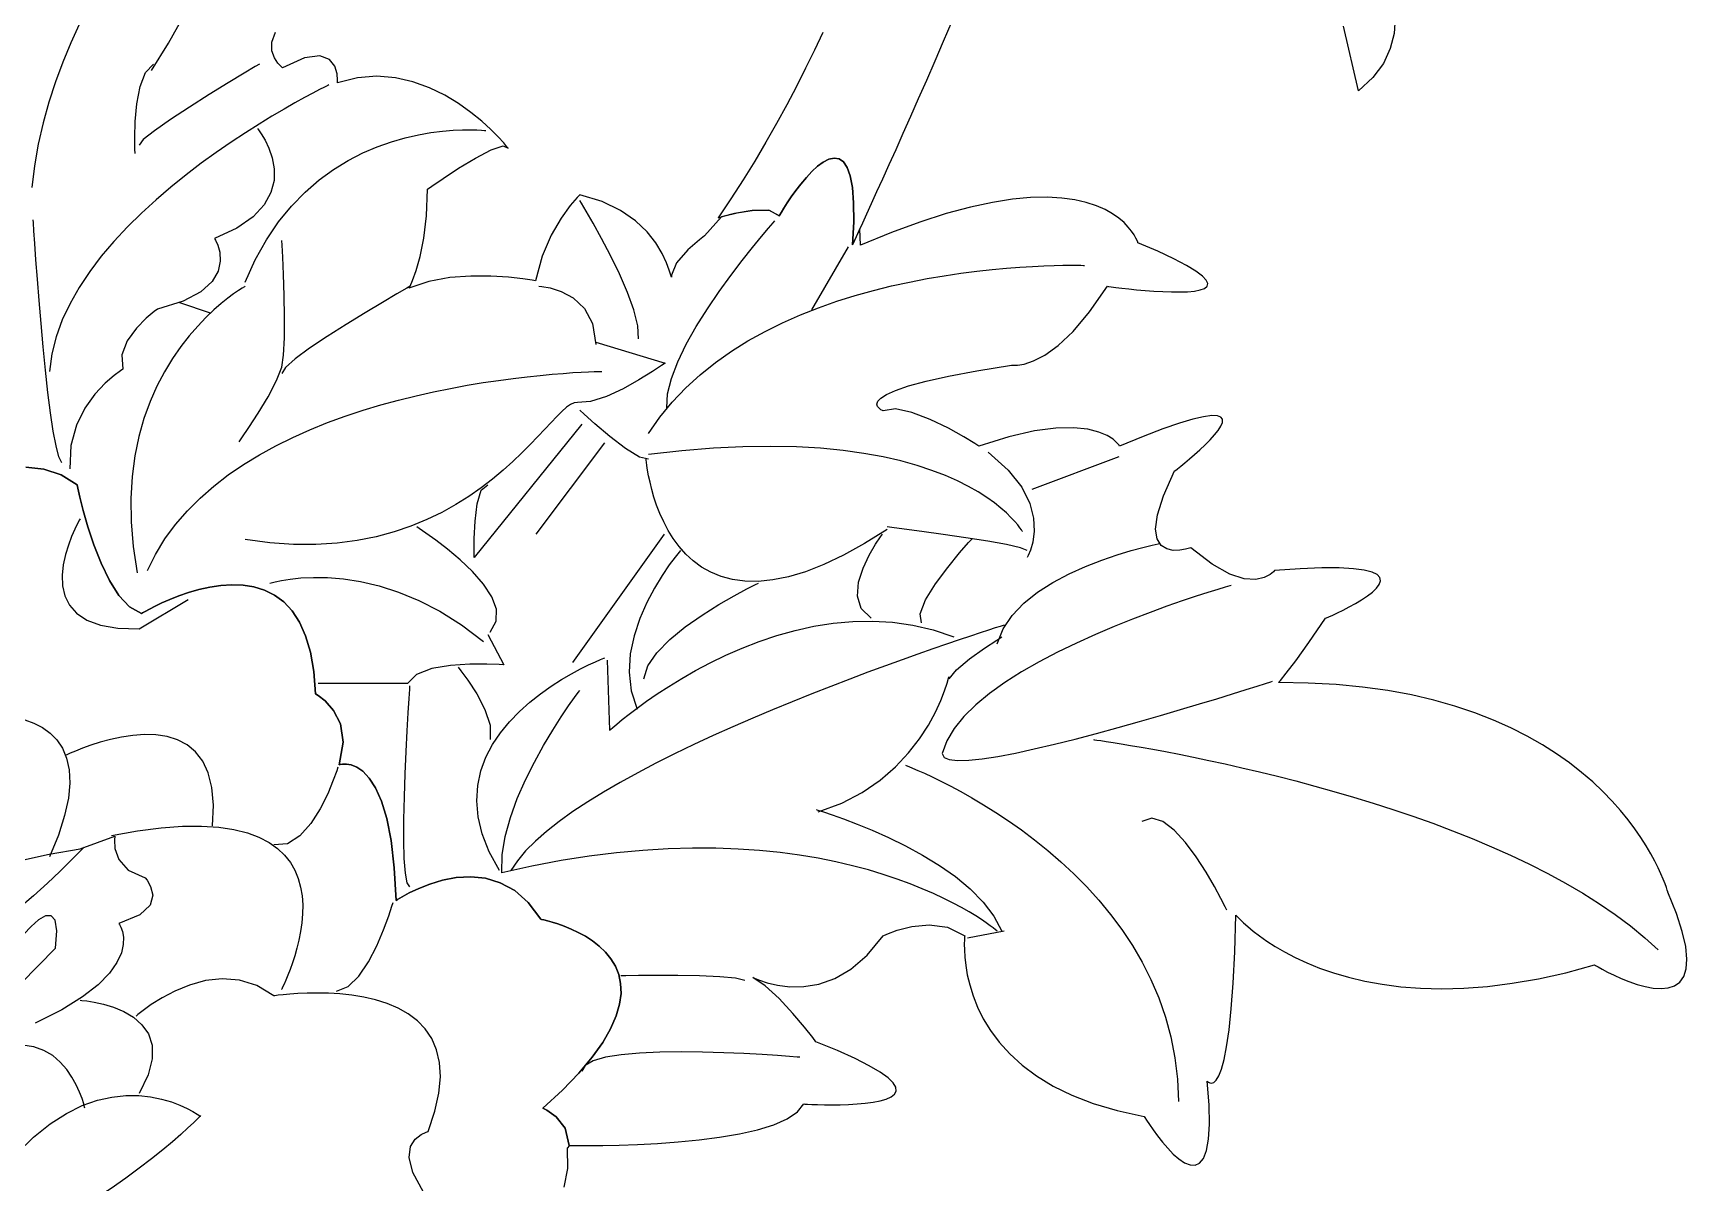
# Model space of a CAD drawing. Extents: x 61 to 149, y 52 to 245.
# Drawn here: x 104.93 to 124.44, y 153.26 to 166.83 of the extents above; entities that cross this region are included whole.
import ezdxf

# ---------------------------------------------------------------- set-up
doc = ezdxf.new("R2010")
doc.units = 0

msp = doc.modelspace()

# ---------------------------------------------------------------- linework, layer by layer
at = {"color": 250, "linetype": 'Continuous'}
for points in [[(106.3262, 166.3885), (106.527063, 166.709722), (106.690948, 167.004691), (106.820947, 167.274367), (106.92015, 167.519705), (106.991651, 167.741664), (107.038541, 167.9412), (107.063911, 168.119272), (107.070855, 168.276836), (107.062462, 168.41485), (107.041827, 168.534272), (107.01204, 168.636058), (106.976193, 168.721167), (106.937378, 168.790555), (106.898687, 168.84518), (106.863212, 168.886), (106.834044, 168.913972), (106.814276, 168.930052), (106.807, 168.9352)], [(120.995493, 167.007711), (120.983154, 166.825782), (120.939092, 166.645563), (120.85799, 166.470368), (120.734531, 166.303509), (120.5634, 166.1483), (120.3864, 166.9098)], [(104.844055, 161.705882), (105.058388, 161.684386), (105.263209, 161.617908), (105.4512, 161.4975), (105.459267, 161.458775), (105.483249, 161.353075), (105.52282, 161.19611), (105.577654, 161.00359), (105.647425, 160.791225), (105.731806, 160.574726), (105.83047, 160.369804), (105.943091, 160.192169), (106.069343, 160.057531), (106.2089, 159.9816), (106.219844, 159.9881), (106.251391, 160.006094), (106.301613, 160.033318), (106.368584, 160.067513), (106.450377, 160.106415), (106.545064, 160.147763), (106.650719, 160.189296), (106.765413, 160.228752), (106.887221, 160.263869), (107.014214, 160.292386), (107.144467, 160.31204), (107.27605, 160.320571), (107.407039, 160.315716), (107.535504, 160.295214), (107.65952, 160.256804), (107.777159, 160.198223), (107.886494, 160.117209), (107.985598, 160.011502), (108.072544, 159.878839), (108.145404, 159.71696), (108.202251, 159.523601), (108.241159, 159.296502), (108.2602, 159.0334), (108.294579, 159.012674), (108.376467, 158.948456), (108.473988, 158.837687), (108.555267, 158.677311), (108.588429, 158.464268), (108.5416, 158.1955), (108.552089, 158.198615), (108.581379, 158.203762), (108.626208, 158.204643), (108.683313, 158.194963), (108.749429, 158.168422), (108.821294, 158.118725), (108.895645, 158.039574), (108.969217, 157.924673), (109.038749, 157.767723), (109.100976, 157.562428), (109.152636, 157.30249), (109.190465, 156.981613), (109.2112, 156.5935), (109.230098, 156.605838), (109.28386, 156.638306), (109.368088, 156.684082), (109.478381, 156.736346), (109.610342, 156.788276), (109.759572, 156.833052), (109.921671, 156.863852), (110.092241, 156.873856), (110.266884, 156.856243), (110.4412, 156.804192), (110.610791, 156.710882), (110.771257, 156.569491), (110.9182, 156.3732), (110.927951, 156.371252), (110.955584, 156.365137), (110.998672, 156.354451), (111.054786, 156.33879), (111.121499, 156.31775), (111.196382, 156.290927), (111.277008, 156.257916), (111.360948, 156.218313), (111.445774, 156.171715), (111.529058, 156.117715), (111.608372, 156.055911), (111.681288, 155.985899), (111.745377, 155.907273), (111.798213, 155.81963), (111.837366, 155.722565), (111.860409, 155.615674), (111.864914, 155.498554), (111.848452, 155.370799), (111.808596, 155.232006), (111.742917, 155.08177), (111.648987, 154.919687), (111.524379, 154.745352), (111.366663, 154.558363), (111.173413, 154.358313), (110.9422, 154.1448), (110.991044, 154.1207), (111.0985, 154.0438), (111.205956, 153.9072), (111.2548, 153.704), (111.282945, 153.703581), (111.362755, 153.702947), (111.487293, 153.70303), (111.649619, 153.704763), (111.842796, 153.709078), (112.059885, 153.716909), (112.293949, 153.729189), (112.53805, 153.74685), (112.785249, 153.770825), (113.028609, 153.802047), (113.26119, 153.841448), (113.476056, 153.889963), (113.666268, 153.948522), (113.824888, 154.018059), (113.944978, 154.099508), (114.0196, 154.1938), (114.031371, 154.193119), (114.06468, 154.191418), (114.116523, 154.189205), (114.183893, 154.186993), (114.263786, 154.185289), (114.353195, 154.184606), (114.449117, 154.185453), (114.548544, 154.188341), (114.648473, 154.193779), (114.745898, 154.202278), (114.837813, 154.214348), (114.921213, 154.2305), (114.993092, 154.251243), (115.050446, 154.277089), (115.090269, 154.308546), (115.109556, 154.346126), (115.1053, 154.390338), (115.074498, 154.441694), (115.014144, 154.500702), (114.921232, 154.567874), (114.792757, 154.64372), (114.625713, 154.728749), (114.417096, 154.823472), (114.1639, 154.9284), (114.127054, 154.976123), (114.02943, 155.097981), (113.8904, 155.262013), (113.729337, 155.436252), (113.565613, 155.588736), (113.4186, 155.6875), (113.439264, 155.67738), (113.498077, 155.652689), (113.59027, 155.621925), (113.711075, 155.59359), (113.855724, 155.576185), (114.019448, 155.57821), (114.197479, 155.608165), (114.385048, 155.674551), (114.577387, 155.785868), (114.769727, 155.950618), (114.9573, 156.1773), (115.001821, 156.197703), (115.121137, 156.242589), (115.293875, 156.287475), (115.498663, 156.307878), (115.714129, 156.279314), (115.9189, 156.1773), (115.917727, 156.165964), (115.915403, 156.133257), (115.913717, 156.081131), (115.914463, 156.011536), (115.919431, 155.926425), (115.930411, 155.827749), (115.949196, 155.717459), (115.977577, 155.597507), (116.017344, 155.469845), (116.070289, 155.336423), (116.138203, 155.199194), (116.222877, 155.060108), (116.326102, 154.921118), (116.44967, 154.784174), (116.595372, 154.651229), (116.764999, 154.524233), (116.960342, 154.405138), (117.183193, 154.295896), (117.435342, 154.198458), (117.71858, 154.114775), (118.0347, 154.0468), (118.04219, 154.034715), (118.063455, 154.001403), (118.096687, 153.951275), (118.140076, 153.888745), (118.191814, 153.818225), (118.250092, 153.744128), (118.313103, 153.670866), (118.379037, 153.602852), (118.446085, 153.5445), (118.51244, 153.50022), (118.576293, 153.474427), (118.635834, 153.471533), (118.689257, 153.49595), (118.734751, 153.552091), (118.770508, 153.644369), (118.79472, 153.777196), (118.805579, 153.954985), (118.801275, 154.182149), (118.78, 154.4631), (118.78369, 154.458805), (118.794133, 154.449634), (118.810389, 154.441159), (118.831517, 154.438954), (118.856578, 154.448589), (118.88463, 154.475638), (118.914735, 154.525672), (118.945951, 154.604264), (118.977338, 154.716986), (119.007956, 154.869411), (119.036864, 155.06711), (119.063123, 155.315657), (119.085792, 155.620622), (119.103931, 155.987579), (119.1166, 156.4221), (119.122073, 156.415797), (119.138617, 156.397758), (119.166421, 156.369287), (119.205674, 156.331688), (119.256565, 156.286264), (119.319283, 156.23432), (119.394016, 156.17716), (119.480954, 156.116089), (119.580284, 156.052408), (119.692196, 155.987424), (119.816879, 155.92244), (119.954522, 155.85876), (120.105313, 155.797688), (120.26944, 155.740527), (120.447094, 155.688583), (120.638463, 155.643159), (120.843735, 155.605558), (121.0631, 155.577086), (121.296745, 155.559046), (121.544861, 155.552742), (121.807636, 155.559478), (122.085258, 155.580558), (122.377917, 155.617286), (122.685801, 155.670967), (123.009099, 155.742903), (123.348, 155.8344), (123.358997, 155.82783), (123.39018, 155.809822), (123.438839, 155.78293), (123.502264, 155.749709), (123.577745, 155.712713), (123.662571, 155.674496), (123.754033, 155.637611), (123.84942, 155.604614), (123.946022, 155.578057), (124.041129, 155.560497), (124.132031, 155.554485), (124.216016, 155.562577), (124.290376, 155.587327), (124.3524, 155.631289), (124.399378, 155.697017), (124.428599, 155.787064), (124.437353, 155.903987), (124.422931, 156.050337), (124.382621, 156.22867), (124.313714, 156.44154), (124.2135, 156.6915), (124.211574, 156.698241), (124.205509, 156.717905), (124.194876, 156.749655), (124.179246, 156.792652), (124.158189, 156.846057), (124.131275, 156.909034), (124.098075, 156.980743), (124.05816, 157.060347), (124.011099, 157.147007), (123.956465, 157.239886), (123.893826, 157.338144), (123.822754, 157.440946), (123.742819, 157.547451), (123.653591, 157.656822), (123.554642, 157.768221), (123.445541, 157.880809), (123.32586, 157.993749), (123.195168, 158.106203), (123.053036, 158.217331), (122.899035, 158.326298), (122.732735, 158.432263), (122.553707, 158.534389), (122.361522, 158.631838), (122.155749, 158.723772), (121.935959, 158.809352), (121.701723, 158.887741), (121.452611, 158.9581), (121.188194, 159.019592), (120.908043, 159.071378), (120.611727, 159.112619), (120.298818, 159.142479), (119.968885, 159.160119), (119.6215, 159.1647), (119.644384, 159.191931), (119.712268, 159.276758), (119.824, 159.423878), (119.978428, 159.637993), (120.1744, 159.9238), (120.185012, 159.928344), (120.214592, 159.941333), (120.259751, 159.9618), (120.317103, 159.98878), (120.383261, 160.021307), (120.454839, 160.058415), (120.528449, 160.099137), (120.600704, 160.14251), (120.668219, 160.187565), (120.727604, 160.233338), (120.775475, 160.278862), (120.808444, 160.323173), (120.823123, 160.365303), (120.816127, 160.404287), (120.784068, 160.439159), (120.723559, 160.468954), (120.631214, 160.492705), (120.503646, 160.509446), (120.337467, 160.518213), (120.129291, 160.518037), (119.875731, 160.507955), (119.5734, 160.487), (119.560626, 160.472461), (119.520802, 160.439558), (119.451673, 160.40436), (119.350987, 160.382938), (119.216491, 160.39136), (119.04593, 160.445698), (118.837051, 160.562022), (118.5876, 160.7564), (118.569575, 160.750456), (118.522074, 160.737998), (118.454959, 160.727083), (118.378091, 160.725772), (118.301332, 160.742121), (118.234543, 160.784191), (118.187585, 160.86004), (118.170321, 160.977727), (118.192611, 161.14531), (118.264317, 161.370848), (118.3953, 161.6624), (118.404115, 161.669199), (118.428735, 161.68846), (118.46642, 161.718481), (118.514433, 161.75756), (118.570033, 161.803992), (118.630483, 161.856077), (118.693043, 161.91211), (118.754976, 161.97039), (118.813541, 162.029213), (118.866, 162.086877), (118.909615, 162.141679), (118.941647, 162.191917), (118.959356, 162.235887), (118.960005, 162.271888), (118.940853, 162.298216), (118.899164, 162.313169), (118.832197, 162.315043), (118.737214, 162.302137), (118.611476, 162.272747), (118.452244, 162.225171), (118.25678, 162.157707), (118.022345, 162.068651), (117.7462, 161.9563), (117.738992, 161.967338), (117.714767, 161.996035), (117.669624, 162.03577), (117.599662, 162.079921), (117.50098, 162.121863), (117.369677, 162.154976), (117.201851, 162.172636), (116.993601, 162.168221), (116.741027, 162.135109), (116.440227, 162.066676), (116.0873, 161.9563), (116.03858, 161.987069), (115.909527, 162.064526), (115.725799, 162.166396), (115.513054, 162.270404), (115.29695, 162.354274), (115.103146, 162.395731), (114.9573, 162.3725), (114.94965, 162.375829), (114.931431, 162.385637), (114.90974, 162.401657), (114.891676, 162.423621), (114.884334, 162.451261), (114.894814, 162.48431), (114.930213, 162.5225), (114.997627, 162.565564), (115.104154, 162.613233), (115.256892, 162.665241), (115.462938, 162.721319), (115.72939, 162.7812), (116.063345, 162.844616), (116.4719, 162.9113), (116.489282, 162.90935), (116.539713, 162.910219), (116.620619, 162.923985), (116.729425, 162.960727), (116.86356, 163.030522), (117.020448, 163.143448), (117.197517, 163.309585), (117.392192, 163.539009), (117.6019, 163.8418), (117.613926, 163.840126), (117.648022, 163.835551), (117.701214, 163.828744), (117.770528, 163.820375), (117.852989, 163.811113), (117.945625, 163.801628), (118.045461, 163.792589), (118.149522, 163.784667), (118.254836, 163.778529), (118.358428, 163.774847), (118.457324, 163.774289), (118.54855, 163.777525), (118.629132, 163.785225), (118.696097, 163.798057), (118.74647, 163.816693), (118.777278, 163.8418), (118.785546, 163.874049), (118.7683, 163.914109), (118.722567, 163.96265), (118.645372, 164.020342), (118.533742, 164.087853), (118.384703, 164.165853), (118.19528, 164.255012), (117.9625, 164.356), (117.960216, 164.36265), (117.952654, 164.381379), (117.93875, 164.410358), (117.91744, 164.447759), (117.887659, 164.491751), (117.848344, 164.540505), (117.79843, 164.592193), (117.736854, 164.644985), (117.66255, 164.697051), (117.574454, 164.746562), (117.471504, 164.79169), (117.352633, 164.830604), (117.216779, 164.861475), (117.062877, 164.882474), (116.889862, 164.891773), (116.696671, 164.88754), (116.482239, 164.867948), (116.245502, 164.831167), (115.985397, 164.775368), (115.700858, 164.69872), (115.390822, 164.599396), (115.054224, 164.475566), (114.69, 164.3254), (114.6837, 164.5197), (114.619313, 164.3803), (114.5967, 164.3315), (114.609683, 164.60347), (114.608368, 164.827068), (114.594155, 165.005894), (114.568448, 165.14355), (114.532647, 165.243637), (114.488155, 165.309757), (114.436374, 165.345511), (114.378705, 165.3545), (114.316551, 165.340327), (114.251312, 165.306591), (114.184392, 165.256894), (114.117192, 165.194839), (114.051114, 165.124025), (113.987559, 165.048056), (113.92793, 164.970531), (113.873629, 164.895052), (113.826057, 164.825221), (113.786616, 164.764639), (113.756708, 164.716907), (113.737736, 164.685627), (113.7311, 164.6744), (113.610348, 164.739133), (113.413312, 164.737462), (113.20512, 164.701161), (113.0509, 164.662), (112.8498, 164.4357), (112.788925, 164.388147), (112.655, 164.2703), (112.521075, 164.119378), (112.4602, 163.9726), (112.458898, 163.949457), (112.451933, 163.971142), (112.434719, 164.030004), (112.402671, 164.118388), (112.351201, 164.22864), (112.275724, 164.353107), (112.171652, 164.484136), (112.0344, 164.614074), (111.859382, 164.735266), (111.642011, 164.840059), (111.3777, 164.9208), (111.346732, 164.888542), (111.267056, 164.795033), (111.158513, 164.645175), (111.040944, 164.443867), (110.934193, 164.196008), (110.8581, 163.9065), (110.817887, 163.913563), (110.706889, 163.929928), (110.539569, 163.948361), (110.330388, 163.961625), (110.093808, 163.962486), (109.844292, 163.943709), (109.596302, 163.898059), (109.3643, 163.8183), (109.376293, 163.841376), (109.407221, 163.911119), (109.449511, 164.028302), (109.495589, 164.193698), (109.537879, 164.408081), (109.568807, 164.672224), (109.5808, 164.9869), (109.632429, 165.023029), (109.765858, 165.113929), (109.948897, 165.233371), (110.14936, 165.355129), (110.335057, 165.452971), (110.473799, 165.500671), (110.5334, 165.472), (110.520051, 165.488578), (110.48095, 165.534422), (110.417518, 165.603698), (110.331175, 165.690573), (110.22334, 165.789212), (110.095433, 165.893783), (109.948875, 165.99845), (109.785085, 166.097381), (109.605484, 166.184741), (109.41149, 166.254697), (109.204525, 166.301414), (108.986009, 166.31906), (108.75736, 166.3018), (108.52, 166.2438), (108.521517, 166.2744), (108.516222, 166.3482), (108.48934, 166.4382), (108.426099, 166.5174), (108.311727, 166.5588), (108.131452, 166.5354), (107.8705, 166.4202), (107.854762, 166.433719), (107.818356, 166.472823), (107.777496, 166.535337), (107.748397, 166.619083), (107.747273, 166.721884), (107.790337, 166.841563)], [(105.472539, 166.931565), (105.374184, 166.71274), (105.281366, 166.486374), (105.195399, 166.253121), (105.117599, 166.013634), (105.04928, 165.768569), (104.991756, 165.518579), (104.946342, 165.264318), (104.914351, 165.006441)], [(114.24532, 166.835012), (114.146415, 166.626162), (114.04262, 166.414041), (113.933714, 166.199069), (113.819479, 165.98167), (113.699695, 165.762265), (113.574145, 165.541274), (113.44261, 165.319121), (113.30487, 165.096226), (113.160706, 164.873012), (113.0099, 164.6499), (113.075679, 164.668902), (113.236086, 164.707887), (113.435722, 164.739821), (113.619193, 164.73767), (113.7311, 164.6744), (113.737736, 164.685627), (113.756708, 164.716907), (113.786616, 164.764639), (113.826057, 164.825221), (113.873629, 164.895052), (113.92793, 164.970531), (113.987559, 165.048056), (114.051114, 165.124025), (114.117192, 165.194839), (114.184392, 165.256894), (114.251312, 165.306591), (114.316551, 165.340327), (114.378705, 165.3545), (114.436374, 165.345511), (114.488155, 165.309757), (114.532647, 165.243637), (114.568448, 165.14355), (114.594155, 165.005894), (114.608368, 164.827068), (114.609683, 164.60347), (114.5967, 164.3315), (114.601798, 164.342446), (114.616745, 164.374626), (114.641023, 164.427049), (114.674114, 164.498726), (114.7155, 164.588668), (114.764662, 164.695885), (114.821081, 164.819387), (114.884239, 164.958186), (114.953618, 165.111292), (115.0287, 165.277716), (115.108966, 165.456467), (115.193897, 165.646557), (115.282975, 165.846995), (115.375682, 166.056794), (115.4715, 166.274962), (115.56991, 166.500511), (115.670393, 166.732451), (115.772431, 166.969794)], [(106.1338, 165.409), (106.131907, 165.460901), (106.130433, 165.596329), (106.135689, 165.784875), (106.153984, 165.996125), (106.191628, 166.199671), (106.25493, 166.365099), (106.3502, 166.462)], [(107.6004, 166.462), (107.551755, 166.433279), (107.421385, 166.355581), (107.232641, 166.241604), (107.008872, 166.104043), (106.773428, 165.955597), (106.549659, 165.808963), (106.360915, 165.676837), (106.230545, 165.571917), (106.1819, 165.5069)], [(108.4178, 166.2171), (108.405152, 166.210912), (108.368458, 166.192587), (108.309595, 166.162483), (108.230438, 166.120958), (108.132864, 166.068371), (108.018749, 166.005079), (107.889969, 165.931442), (107.7484, 165.847817), (107.595919, 165.754563), (107.434401, 165.652038), (107.265722, 165.5406), (107.09176, 165.420607), (106.914389, 165.292419), (106.735487, 165.156392), (106.556929, 165.012885), (106.380591, 164.862257), (106.20835, 164.704866), (106.042081, 164.54107), (105.883662, 164.371228), (105.734967, 164.195697), (105.597874, 164.014836), (105.474257, 163.829003), (105.365994, 163.638556), (105.274961, 163.443854), (105.203033, 163.245256), (105.152088, 163.043118), (105.124, 162.8378)], [(107.5763, 165.7028), (107.589324, 165.686151), (107.622386, 165.638979), (107.666469, 165.565452), (107.712556, 165.469733), (107.75163, 165.35599), (107.774675, 165.228388), (107.772674, 165.091091), (107.736611, 164.948267), (107.657469, 164.80408), (107.526231, 164.662696), (107.33388, 164.528281), (107.0714, 164.405), (107.083142, 164.38451), (107.108341, 164.328145), (107.131959, 164.243563), (107.138958, 164.138423), (107.114298, 164.020384), (107.042941, 163.897104), (106.909848, 163.776241), (106.699981, 163.665453), (106.3983, 163.5724), (106.359671, 163.543606), (106.265604, 163.464478), (106.148825, 163.3459), (106.042063, 163.198756), (105.978045, 163.033928), (105.9895, 162.8623), (105.960672, 162.843934), (105.88508, 162.788838), (105.779063, 162.697009), (105.658963, 162.56845), (105.541116, 162.403159), (105.441864, 162.201137), (105.377546, 161.962384), (105.3645, 161.6869)], [(107.4321, 163.8908), (107.550712, 164.154067), (107.682411, 164.390524), (107.825381, 164.601592), (107.977808, 164.788694), (108.137875, 164.953249), (108.303767, 165.096679), (108.47367, 165.220406), (108.645767, 165.32585), (108.818244, 165.414433), (108.989285, 165.487576), (109.157075, 165.5467), (109.319798, 165.593227), (109.47564, 165.628577), (109.622784, 165.654173), (109.759416, 165.671434), (109.88372, 165.681783), (109.99388, 165.686641), (110.088082, 165.687428), (110.164511, 165.685566), (110.22135, 165.682477), (110.256785, 165.679581), (110.269, 165.6783)], [(112.0705, 163.2229), (112.061624, 163.375751), (112.015076, 163.561941), (111.93995, 163.769828), (111.84534, 163.98777), (111.740338, 164.204125), (111.634036, 164.40725), (111.535529, 164.585502), (111.453908, 164.727239), (111.398268, 164.820819), (111.3777, 164.8546)], [(105.2683, 161.7604), (105.23469, 161.831032), (105.201379, 161.958475), (105.168666, 162.133586), (105.136851, 162.347223), (105.106233, 162.590244), (105.077111, 162.853509), (105.049784, 163.127874), (105.024552, 163.404198), (105.001713, 163.673339), (104.981567, 163.926156), (104.964413, 164.153505), (104.95055, 164.346246), (104.940277, 164.495237), (104.933894, 164.591336), (104.9317, 164.6254)], [(112.406, 162.407), (112.414545, 162.571567), (112.459421, 162.754815), (112.53471, 162.951803), (112.634496, 163.157588), (112.752862, 163.36723), (112.88389, 163.575785), (113.021662, 163.778313), (113.160264, 163.96987), (113.293776, 164.145516), (113.416281, 164.300308), (113.521864, 164.429304), (113.604606, 164.527563), (113.65859, 164.590142), (113.6779, 164.6121)], [(107.36, 162.0052), (107.392386, 162.051795), (107.474852, 162.173896), (107.585363, 162.344975), (107.701881, 162.538504), (107.802373, 162.727955), (107.8648, 162.8868), (107.885529, 163.028301), (107.895259, 163.233802), (107.896529, 163.477761), (107.891875, 163.734638), (107.883837, 163.978891), (107.874953, 164.18498), (107.867761, 164.327363), (107.8648, 164.3805)], [(114.5439, 164.3089), (114.1109, 163.5647)], [(112.1895, 162.1039), (112.323298, 162.296317), (112.470228, 162.475931), (112.629148, 162.64318), (112.79892, 162.798504), (112.978404, 162.942341), (113.16646, 163.07513), (113.361948, 163.197312), (113.56373, 163.309323), (113.770664, 163.411605), (113.981612, 163.504596), (114.195434, 163.588734), (114.41099, 163.66446), (114.627141, 163.732211), (114.842746, 163.792428), (115.056666, 163.845548), (115.267762, 163.892013), (115.474894, 163.932259), (115.676922, 163.966727), (115.872707, 163.995855), (116.061108, 164.020083), (116.240987, 164.039849), (116.411203, 164.055593), (116.570617, 164.067754), (116.718089, 164.07677), (116.85248, 164.083082), (116.972649, 164.087127), (117.077458, 164.089346), (117.165766, 164.090176), (117.236434, 164.090058), (117.288322, 164.089429), (117.320291, 164.088731), (117.3312, 164.0884)], [(107.4321, 163.8418), (107.422605, 163.836342), (107.395408, 163.819798), (107.352442, 163.791916), (107.29564, 163.752441), (107.226934, 163.701119), (107.148256, 163.637698), (107.06154, 163.561923), (106.968719, 163.473541), (106.871724, 163.372299), (106.772489, 163.257942), (106.672946, 163.130217), (106.575027, 162.988871), (106.480666, 162.833649), (106.391795, 162.664299), (106.310347, 162.480566), (106.238255, 162.282197), (106.17745, 162.068938), (106.129866, 161.840536), (106.097435, 161.596737), (106.082091, 161.337288), (106.085765, 161.061934), (106.110391, 160.770423), (106.1579, 160.4625)], [(109.3795, 163.8418), (109.337088, 163.817633), (109.221971, 163.7513), (109.052325, 163.652058), (108.846326, 163.52916), (108.62215, 163.391863), (108.397974, 163.24942), (108.191975, 163.111088), (108.022329, 162.98612), (107.907212, 162.883773), (107.8648, 162.8133)], [(110.8942, 163.8418), (110.931485, 163.838515), (111.027643, 163.821521), (111.159123, 163.780109), (111.302377, 163.70357), (111.433857, 163.581195), (111.530015, 163.402275), (111.5673, 163.1561)], [(107.0234, 163.5235), (106.6627, 163.6459)], [(111.5673, 163.1806), (112.3848, 162.9358), (112.343933, 162.907454), (112.234511, 162.834983), (112.076299, 162.737236), (111.889066, 162.633064), (111.692577, 162.541317), (111.506599, 162.480846), (111.3509, 162.4705), (111.313644, 162.467315), (111.271082, 162.447828), (111.222854, 162.413471), (111.168602, 162.365678), (111.107966, 162.305882), (111.040588, 162.235516), (110.966107, 162.156013), (110.884165, 162.068807), (110.794404, 161.97533), (110.696463, 161.877015), (110.589984, 161.775297), (110.474608, 161.671607), (110.349975, 161.56738), (110.215726, 161.464048), (110.071504, 161.363045), (109.916947, 161.265803), (109.751698, 161.173756), (109.575396, 161.088337), (109.387684, 161.010979), (109.188202, 160.943116), (108.97659, 160.88618), (108.752491, 160.841605), (108.515543, 160.810824), (108.26539, 160.795269), (108.001671, 160.796375), (107.724027, 160.815574), (107.4321, 160.8543)], [(106.2781, 160.487), (106.3746, 160.678831), (106.486167, 160.859937), (106.611733, 161.030626), (106.750232, 161.191205), (106.900599, 161.341984), (107.061765, 161.483271), (107.232665, 161.615374), (107.412232, 161.738602), (107.599399, 161.853263), (107.793101, 161.959666), (107.992269, 162.058118), (108.195839, 162.148929), (108.402743, 162.232407), (108.611914, 162.308859), (108.822287, 162.378595), (109.032795, 162.441923), (109.24237, 162.499152), (109.449947, 162.550589), (109.654459, 162.596543), (109.854839, 162.637323), (110.050022, 162.673237), (110.238939, 162.704593), (110.420525, 162.7317), (110.593714, 162.754866), (110.757438, 162.774399), (110.910631, 162.790609), (111.052227, 162.803803), (111.181159, 162.81429), (111.296361, 162.822377), (111.396765, 162.828375), (111.481305, 162.83259), (111.548916, 162.835332), (111.598529, 162.836909), (111.62908, 162.837629), (111.6395, 162.8378)], [(112.1895, 161.8007), (112.082388, 161.824442), (111.9189, 161.92627), (111.732863, 162.069437), (111.5581, 162.217196), (111.428438, 162.3328), (111.3777, 162.3795)], [(111.4048, 162.2141), (110.1329, 160.6431), (110.131769, 160.706389), (110.132889, 160.864611), (110.143025, 161.0703), (110.168944, 161.275989), (110.217414, 161.434211), (110.2952, 161.4975)], [(110.8635, 160.9187), (111.6754, 161.9936)], [(116.6005, 160.9463), (116.597273, 160.951807), (116.587159, 160.967674), (116.569504, 160.992917), (116.543659, 161.026554), (116.50897, 161.0676), (116.464787, 161.115074), (116.410457, 161.167992), (116.345329, 161.225372), (116.268752, 161.28623), (116.180073, 161.349583), (116.07864, 161.414448), (115.963803, 161.479842), (115.834909, 161.544782), (115.691307, 161.608286), (115.532345, 161.669369), (115.357371, 161.72705), (115.165734, 161.780345), (114.956781, 161.82827), (114.729862, 161.869844), (114.484325, 161.904083), (114.219517, 161.930004), (113.934787, 161.946623), (113.629484, 161.952959), (113.302955, 161.948027), (112.954549, 161.930846), (112.583615, 161.900431), (112.1895, 161.8558)], [(115.0039, 160.9738), (114.738247, 160.806567), (114.489603, 160.668695), (114.25741, 160.558475), (114.041108, 160.474198), (113.840139, 160.414155), (113.653942, 160.376638), (113.481959, 160.359938), (113.323631, 160.362346), (113.178397, 160.382154), (113.0457, 160.417652), (112.924979, 160.467132), (112.815676, 160.528886), (112.717231, 160.601203), (112.629086, 160.682376), (112.550679, 160.770697), (112.481454, 160.864455), (112.42085, 160.961943), (112.368308, 161.061451), (112.323268, 161.161271), (112.285173, 161.259694), (112.253461, 161.355012), (112.227575, 161.445515), (112.206955, 161.529496), (112.191041, 161.605244), (112.179275, 161.671051), (112.171097, 161.725209), (112.165948, 161.766009), (112.163269, 161.791743), (112.1625, 161.8007)], [(116.1946, 161.8834), (116.43135, 161.673886), (116.591027, 161.471187), (116.686774, 161.280063), (116.731734, 161.105278), (116.739048, 160.951593), (116.721859, 160.82377), (116.69331, 160.726573), (116.666543, 160.664762), (116.6547, 160.6431)], [(117.7371, 161.8283), (116.7088, 161.4424)], [(111.196095, 153.211183), (111.236331, 153.43197), (111.2328, 153.6703), (111.2594, 153.7039), (111.2548, 153.704), (111.205956, 153.9072), (111.0985, 154.0438), (110.991044, 154.1207), (110.9422, 154.1448), (111.173413, 154.358313), (111.366663, 154.558363), (111.524379, 154.745352), (111.648987, 154.919687), (111.742917, 155.08177), (111.808596, 155.232006), (111.848452, 155.370799), (111.864914, 155.498554), (111.860409, 155.615674), (111.837366, 155.722565), (111.798213, 155.81963), (111.745377, 155.907273), (111.681288, 155.985899), (111.608372, 156.055911), (111.529058, 156.117715), (111.445774, 156.171715), (111.360948, 156.218313), (111.277008, 156.257916), (111.196382, 156.290927), (111.121499, 156.31775), (111.054786, 156.33879), (110.998672, 156.354451), (110.955584, 156.365137), (110.927951, 156.371252), (110.9182, 156.3732), (110.771257, 156.569491), (110.610791, 156.710882), (110.4412, 156.804192), (110.266884, 156.856243), (110.092241, 156.873856), (109.921671, 156.863852), (109.759572, 156.833052), (109.610342, 156.788276), (109.478381, 156.736346), (109.368088, 156.684082), (109.28386, 156.638306), (109.230098, 156.605838), (109.2112, 156.5935), (109.190465, 156.981613), (109.152636, 157.30249), (109.100976, 157.562428), (109.038749, 157.767723), (108.969217, 157.924673), (108.895645, 158.039574), (108.821294, 158.118725), (108.749429, 158.168422), (108.683313, 158.194963), (108.626208, 158.204643), (108.581379, 158.203762), (108.552089, 158.198615), (108.5416, 158.1955), (108.588429, 158.464268), (108.555267, 158.677311), (108.473988, 158.837687), (108.376467, 158.948456), (108.294579, 159.012674), (108.2602, 159.0334), (108.241159, 159.296502), (108.202251, 159.523601), (108.145404, 159.71696), (108.072544, 159.878839), (107.985598, 160.011502), (107.886494, 160.117209), (107.777159, 160.198223), (107.65952, 160.256804), (107.535504, 160.295214), (107.407039, 160.315716), (107.27605, 160.320571), (107.144467, 160.31204), (107.014214, 160.292386), (106.887221, 160.263869), (106.765413, 160.228752), (106.650719, 160.189296), (106.545064, 160.147763), (106.450377, 160.106415), (106.368584, 160.067513), (106.301613, 160.033318), (106.251391, 160.006094), (106.219844, 159.9881), (106.2089, 159.9816), (106.069343, 160.057531), (105.943091, 160.192169), (105.83047, 160.369804), (105.731806, 160.574726), (105.647425, 160.791225), (105.577654, 161.00359), (105.52282, 161.19611), (105.483249, 161.353075), (105.459267, 161.458775), (105.4512, 161.4975), (105.263209, 161.617908), (105.058388, 161.684386), (104.844055, 161.705882)], [(105.4847, 161.0992), (105.476154, 161.084087), (105.45352, 161.041425), (105.421307, 160.975233), (105.384022, 160.889528), (105.346173, 160.788327), (105.312269, 160.675648), (105.286817, 160.555508), (105.274325, 160.431925), (105.279301, 160.308916), (105.306253, 160.190499), (105.359688, 160.080691), (105.444116, 159.983509), (105.564043, 159.902972), (105.723977, 159.843096), (105.928427, 159.8079), (106.1819, 159.8014), (106.7589, 160.1442)], [(110.3223, 159.7611), (110.393618, 159.889386), (110.395036, 160.030222), (110.339851, 160.178387), (110.24136, 160.328664), (110.11286, 160.475835), (109.967649, 160.614681), (109.819022, 160.739985), (109.680276, 160.846526), (109.56471, 160.929088), (109.485619, 160.982452), (109.4563, 161.0014)], [(116.6547, 160.7258), (116.576702, 160.757006), (116.413621, 160.793893), (116.190626, 160.833963), (115.932885, 160.87472), (115.665567, 160.913666), (115.413841, 160.948304), (115.202875, 160.976137), (115.057839, 160.994668), (115.0039, 161.0014)], [(111.2965, 159.4027), (112.379, 160.9187)], [(114.8145, 159.9264), (114.695995, 160.04027), (114.652969, 160.186114), (114.667027, 160.349398), (114.719775, 160.515588), (114.79282, 160.670147), (114.867769, 160.798542), (114.926227, 160.886238), (114.9498, 160.9187)], [(115.4098, 159.8713), (115.391678, 159.978346), (115.456862, 160.140357), (115.576003, 160.331294), (115.719756, 160.525124), (115.858771, 160.695809), (115.963701, 160.817313), (116.0052, 160.8636)], [(116.3029, 159.6233), (116.370909, 159.79844), (116.477497, 159.957971), (116.615681, 160.102314), (116.778478, 160.231891), (116.958909, 160.347125), (117.149989, 160.448437), (117.344737, 160.53625), (117.536172, 160.610985), (117.717311, 160.673065), (117.881173, 160.722911), (118.020774, 160.760945), (118.129134, 160.78759), (118.19927, 160.803268), (118.2242, 160.8084)], [(112.5684, 160.7258), (112.551049, 160.705238), (112.504006, 160.646296), (112.434788, 160.553091), (112.350911, 160.429737), (112.259893, 160.280352), (112.16925, 160.10905), (112.086499, 159.919948), (112.019156, 159.717163), (111.974738, 159.504809), (111.960761, 159.287004), (111.984743, 159.067862), (112.0542, 158.8515)], [(107.7244, 160.3399), (107.740301, 160.344498), (107.786655, 160.356104), (107.861442, 160.371434), (107.962642, 160.387205), (108.088233, 160.400133), (108.236195, 160.406937), (108.404507, 160.404332), (108.591148, 160.389035), (108.794097, 160.357763), (109.011333, 160.307233), (109.240837, 160.234162), (109.480586, 160.135266), (109.72856, 160.007263), (109.982738, 159.846869), (110.2411, 159.6508)], [(112.1354, 159.2098), (112.179872, 159.361995), (112.286529, 159.517833), (112.439621, 159.672682), (112.623398, 159.82191), (112.822113, 159.960888), (113.020014, 160.084982), (113.201352, 160.189561), (113.350379, 160.269995), (113.451345, 160.321652), (113.4885, 160.3399)], [(119.0632, 160.3123), (119.044306, 160.306895), (118.989882, 160.290929), (118.903313, 160.264775), (118.787984, 160.228805), (118.647281, 160.183392), (118.484589, 160.128909), (118.303292, 160.065728), (118.106777, 159.994223), (117.898429, 159.914766), (117.681634, 159.82773), (117.459775, 159.733488), (117.236239, 159.632411), (117.014411, 159.524874), (116.797677, 159.411249), (116.589421, 159.291908), (116.39303, 159.167224), (116.211887, 159.037571), (116.049379, 158.90332), (115.908891, 158.764845), (115.793809, 158.622518), (115.707516, 158.476712), (115.6534, 158.3278), (115.674859, 158.28317), (115.736674, 158.256154), (115.835001, 158.245299), (115.965998, 158.249148), (116.125819, 158.26625), (116.310624, 158.295148), (116.516566, 158.334389), (116.739805, 158.382519), (116.976495, 158.438083), (117.222793, 158.499627), (117.474857, 158.565697), (117.728843, 158.634839), (117.980907, 158.705598), (118.227205, 158.77652), (118.463895, 158.84615), (118.687134, 158.913035), (118.893076, 158.975721), (119.077881, 159.032752), (119.237702, 159.082675), (119.368699, 159.124036), (119.467026, 159.15538), (119.528841, 159.175253), (119.5503, 159.1822)], [(116.3841, 159.8437), (116.37199, 159.839895), (116.336524, 159.82865), (116.279003, 159.810219), (116.200725, 159.784858), (116.102989, 159.75282), (115.987094, 159.714359), (115.854338, 159.669732), (115.706022, 159.619192), (115.543444, 159.562993), (115.367903, 159.501391), (115.180698, 159.43464), (114.983127, 159.362994), (114.776491, 159.286708), (114.562087, 159.206036), (114.341215, 159.121234), (114.115175, 159.032555), (113.885263, 158.940254), (113.652781, 158.844586), (113.419027, 158.745805), (113.185299, 158.644166), (112.952897, 158.539924), (112.723119, 158.433332), (112.497266, 158.324646), (112.276635, 158.21412), (112.062526, 158.102009), (111.856237, 157.988567), (111.659068, 157.874048), (111.472318, 157.758708), (111.297285, 157.642801), (111.135269, 157.52658), (110.987568, 157.410302), (110.855482, 157.294221), (110.740309, 157.17859), (110.643349, 157.063665), (110.5659, 156.9497)], [(111.7024, 159.4303), (111.7295, 158.6034), (111.739237, 158.612107), (111.767908, 158.637072), (111.814702, 158.676559), (111.878808, 158.728831), (111.959417, 158.792153), (112.055717, 158.864789), (112.166897, 158.945004), (112.292148, 159.03106), (112.430659, 159.121224), (112.581618, 159.213758), (112.744216, 159.306928), (112.917642, 159.398996), (113.101086, 159.488228), (113.293736, 159.572887), (113.494782, 159.651238), (113.703413, 159.721544), (113.91882, 159.782071), (114.140191, 159.831081), (114.366715, 159.86684), (114.597583, 159.887611), (114.831984, 159.891659), (115.069106, 159.877248), (115.30814, 159.842641), (115.548275, 159.786104), (115.7887, 159.7059)], [(110.2952, 159.7335), (110.4847, 159.3752), (110.42884, 159.378897), (110.283036, 159.384524), (110.079952, 159.383883), (109.852252, 159.368777), (109.632601, 159.331009), (109.453662, 159.262383), (109.3481, 159.1547), (108.2927, 159.1547)], [(115.7346, 159.2098), (115.820104, 159.31431), (115.977056, 159.443957), (116.153496, 159.570959), (116.297464, 159.667534), (116.357, 159.7059)], [(110.4305, 156.9497), (110.310218, 157.170246), (110.227722, 157.380853), (110.179871, 157.58149), (110.163524, 157.772126), (110.175539, 157.952731), (110.212776, 158.123272), (110.272094, 158.283718), (110.350349, 158.434039), (110.444403, 158.574204), (110.551113, 158.70418), (110.667338, 158.823937), (110.789936, 158.933445), (110.915767, 159.032671), (111.041689, 159.121584), (111.164562, 159.200153), (111.281243, 159.268348), (111.388591, 159.326137), (111.483466, 159.373489), (111.562725, 159.410372), (111.623228, 159.436756), (111.661833, 159.452609), (111.6754, 159.4579)], [(109.9434, 159.3476), (109.977106, 159.305367), (110.059678, 159.193467), (110.1633, 159.0341), (110.260156, 158.849467), (110.322428, 158.661767), (110.3223, 158.4932)], [(114.1921, 157.6387), (114.468173, 157.741504), (114.710693, 157.868095), (114.921655, 158.012903), (115.103054, 158.170357), (115.256887, 158.334886), (115.385148, 158.500921), (115.489833, 158.662891), (115.572938, 158.815225), (115.636457, 158.952354), (115.682388, 159.068706), (115.712725, 159.158711), (115.729464, 159.216799), (115.7346, 159.2374)], [(109.3751, 156.7567), (109.343187, 156.802047), (109.321468, 156.91687), (109.308614, 157.088447), (109.303295, 157.304058), (109.304181, 157.550981), (109.309944, 157.816496), (109.319252, 158.087881), (109.330776, 158.352416), (109.343187, 158.59738), (109.355154, 158.810051), (109.365349, 158.977709), (109.372441, 159.087632), (109.3751, 159.1271)], [(116.3029, 156.233), (116.297749, 156.237363), (116.28227, 156.249987), (116.25642, 156.270171), (116.220161, 156.297217), (116.173451, 156.330425), (116.11625, 156.369095), (116.048517, 156.412528), (115.970211, 156.460024), (115.881292, 156.510885), (115.781719, 156.56441), (115.671452, 156.6199), (115.550449, 156.676656), (115.418671, 156.733977), (115.276076, 156.791166), (115.122624, 156.847521), (114.958274, 156.902344), (114.782986, 156.954935), (114.596719, 157.004595), (114.399432, 157.050625), (114.191085, 157.092324), (113.971638, 157.128993), (113.741048, 157.159933), (113.499277, 157.184445), (113.246282, 157.201828), (112.982024, 157.211384), (112.706462, 157.212413), (112.419556, 157.204215), (112.121263, 157.186091), (111.811545, 157.157342), (111.490361, 157.117267), (111.157669, 157.065169), (110.813429, 157.000346), (110.4576, 156.9221), (110.462458, 157.131736), (110.498354, 157.350556), (110.559821, 157.574044), (110.641389, 157.797682), (110.737589, 158.016955), (110.842953, 158.227347), (110.952012, 158.424339), (111.059296, 158.603417), (111.159338, 158.760063), (111.246668, 158.88976), (111.315818, 158.987994), (111.361318, 159.050246), (111.3777, 159.072)], [(103.946, 158.7484), (103.957573, 158.750656), (103.990594, 158.756451), (104.042514, 158.764323), (104.110783, 158.772811), (104.192852, 158.780454), (104.286172, 158.785791), (104.388194, 158.787361), (104.49637, 158.783702), (104.60815, 158.773353), (104.720984, 158.754854), (104.832324, 158.726742), (104.939621, 158.687557), (105.040326, 158.635838), (105.131889, 158.570123), (105.211762, 158.488952), (105.277396, 158.390863), (105.32624, 158.274394), (105.355748, 158.138086), (105.363368, 157.980476), (105.346552, 157.800104), (105.302752, 157.595508), (105.229417, 157.365227), (105.124, 157.1078)], [(107.0474, 157.4751), (107.057634, 157.719815), (107.039829, 157.926843), (106.99696, 158.098902), (106.932003, 158.23871), (106.847933, 158.348986), (106.747724, 158.432447), (106.634353, 158.491812), (106.510794, 158.529799), (106.380022, 158.549127), (106.245013, 158.552512), (106.108741, 158.542675), (105.974182, 158.522333), (105.844312, 158.494204), (105.722105, 158.461006), (105.610536, 158.425458), (105.512581, 158.390278), (105.431214, 158.358183), (105.369412, 158.331894), (105.330149, 158.314126), (105.3164, 158.3076)], [(117.4395, 158.4932), (117.449201, 158.491872), (117.477754, 158.487847), (117.524333, 158.481061), (117.588113, 158.47145), (117.668269, 158.458952), (117.763974, 158.443504), (117.874403, 158.425041), (117.99873, 158.403501), (118.13613, 158.378821), (118.285778, 158.350936), (118.446848, 158.319785), (118.618514, 158.285303), (118.799951, 158.247427), (118.990332, 158.206095), (119.188834, 158.161242), (119.39463, 158.112805), (119.606894, 158.060722), (119.824801, 158.004929), (120.047525, 157.945362), (120.274241, 157.881959), (120.504124, 157.814656), (120.736347, 157.74339), (120.970085, 157.668097), (121.204513, 157.588715), (121.438805, 157.505179), (121.672136, 157.417427), (121.903679, 157.325396), (122.13261, 157.229021), (122.358102, 157.128241), (122.579331, 157.022991), (122.795471, 156.913209), (123.005695, 156.79883), (123.20918, 156.679792), (123.405098, 156.556032), (123.592625, 156.427486), (123.770934, 156.294091), (123.939201, 156.155783), (124.0966, 156.0125)], [(108.5265, 158.1693), (108.512445, 158.126068), (108.471548, 158.012875), (108.405712, 157.854476), (108.316837, 157.675625), (108.206827, 157.501077), (108.077583, 157.355587), (107.931006, 157.26391), (107.769, 157.2508)], [(115.2204, 158.19), (115.230155, 158.186286), (115.258567, 158.175089), (115.304354, 158.156326), (115.366237, 158.129914), (115.442933, 158.095768), (115.533162, 158.053806), (115.635644, 158.003945), (115.749097, 157.946102), (115.872241, 157.880192), (116.003794, 157.806134), (116.142476, 157.723843), (116.287007, 157.633236), (116.436105, 157.534231), (116.588489, 157.426743), (116.742878, 157.31069), (116.897993, 157.185988), (117.052551, 157.052554), (117.205272, 156.910305), (117.354876, 156.759157), (117.50008, 156.599028), (117.639606, 156.429834), (117.772171, 156.251492), (117.896494, 156.063918), (118.011296, 155.867029), (118.115295, 155.660742), (118.20721, 155.444974), (118.28576, 155.219641), (118.349666, 154.984661), (118.397644, 154.739949), (118.428416, 154.485423), (118.4407, 154.221)], [(114.165, 157.6663), (114.188213, 157.659358), (114.254001, 157.638696), (114.356594, 157.604558), (114.490216, 157.55719), (114.649096, 157.496837), (114.827461, 157.423743), (115.019537, 157.338154), (115.219551, 157.240314), (115.421731, 157.130469), (115.620304, 157.008863), (115.809496, 156.875742), (115.983534, 156.73135), (116.136647, 156.575932), (116.263059, 156.409734), (116.357, 156.233)], [(105.8572, 157.3611), (106.162453, 157.415479), (106.440179, 157.451379), (106.691566, 157.46993), (106.917801, 157.472266), (107.120072, 157.459519), (107.299568, 157.432819), (107.457475, 157.3933), (107.594982, 157.342094), (107.713277, 157.280333), (107.813547, 157.209149), (107.896981, 157.129673), (107.964765, 157.043039), (108.018088, 156.950378), (108.058139, 156.852822), (108.086103, 156.751504), (108.103171, 156.647555), (108.110528, 156.542108), (108.109364, 156.436294), (108.100865, 156.331247), (108.086221, 156.228097), (108.066618, 156.127978), (108.043244, 156.03202), (108.017288, 155.941357), (107.989937, 155.857121), (107.962378, 155.780443), (107.935801, 155.712455), (107.911392, 155.65429), (107.89034, 155.60708), (107.873832, 155.571957), (107.863056, 155.550053), (107.8592, 155.5425)], [(119.009, 156.4811), (118.991194, 156.517868), (118.94124, 156.616487), (118.864334, 156.759427), (118.765672, 156.929158), (118.65045, 157.10815), (118.523864, 157.278874), (118.39111, 157.423801), (118.257384, 157.525401), (118.127882, 157.566144), (118.0078, 157.5285)], [(104.781431, 157.066423), (105.1205, 157.140629), (105.4847, 157.2057), (105.8934, 157.3526), (105.889363, 157.31107), (105.895714, 157.208421), (105.940142, 157.077567), (106.050341, 156.951422), (106.254, 156.8629), (106.275928, 156.834899), (106.317226, 156.761326), (106.341163, 156.657825), (106.311007, 156.540041), (106.19003, 156.423618), (105.9415, 156.3242), (105.948735, 156.31323), (105.965318, 156.281342), (105.98357, 156.230066), (105.995811, 156.160933), (105.99436, 156.075476), (105.971538, 155.975225), (105.919663, 155.861711), (105.831056, 155.736467), (105.698036, 155.601022), (105.512924, 155.456908), (105.268038, 155.305657), (104.9557, 155.1488)], [(105.5324, 157.2253), (105.512338, 157.204042), (105.454912, 157.144484), (105.364259, 157.052949), (105.244518, 156.93576), (105.099827, 156.799241), (104.934325, 156.649715), (104.752149, 156.493505), (104.557439, 156.336935), (104.354331, 156.186328), (104.146965, 156.048008), (103.939479, 155.928298), (103.736011, 155.833521), (103.5407, 155.77)], [(108.5085, 155.5241), (108.645901, 155.579629), (108.77253, 155.703192), (108.886059, 155.871537), (108.984163, 156.061413), (109.064515, 156.249568), (109.124789, 156.412752), (109.16266, 156.527713), (109.1758, 156.5712)], [(104.7875, 155.614), (105.1962, 156.0303), (105.209854, 156.237749), (105.189803, 156.36153), (105.142875, 156.415107), (105.075898, 156.411948), (104.995699, 156.36552), (104.909106, 156.289288), (104.822947, 156.196719), (104.744049, 156.101279), (104.67924, 156.016435), (104.635348, 155.955653), (104.6192, 155.9324)], [(116.3841, 156.233), (115.9511, 156.1503)], [(109.5365, 153.1544), (109.408889, 153.384957), (109.365826, 153.561529), (109.38365, 153.690863), (109.438699, 153.779708), (109.507315, 153.834814), (109.565835, 153.862928), (109.5906, 153.8708), (109.670404, 154.108757), (109.717667, 154.322868), (109.734981, 154.514352), (109.724938, 154.684428), (109.690126, 154.834317), (109.633139, 154.965239), (109.556567, 155.078413), (109.463, 155.175059), (109.35503, 155.256397), (109.235248, 155.323648), (109.106246, 155.378029), (108.970613, 155.420763), (108.83094, 155.453067), (108.68982, 155.476163), (108.549843, 155.49127), (108.4136, 155.499607), (108.283682, 155.502396), (108.16268, 155.500855), (108.053185, 155.496204), (107.957787, 155.489663), (107.879079, 155.482453), (107.819652, 155.475792), (107.782095, 155.470901), (107.769, 155.469), (107.568595, 155.591778), (107.364123, 155.656098), (107.160462, 155.671814), (106.962491, 155.64878), (106.775089, 155.596848), (106.603133, 155.525872), (106.451502, 155.445706), (106.325075, 155.366202), (106.22873, 155.297214), (106.167346, 155.248596), (106.1458, 155.2302)], [(111.8648, 155.7093), (111.920929, 155.710324), (112.070291, 155.71232), (112.284344, 155.713672), (112.53455, 155.712763), (112.792368, 155.707977), (113.029259, 155.697698), (113.216683, 155.680312), (113.3261, 155.6542)], [(105.4847, 155.4181), (105.50629, 155.416396), (105.565237, 155.409678), (105.65281, 155.395538), (105.760277, 155.371568), (105.878906, 155.335361), (105.999964, 155.284508), (106.114719, 155.216602), (106.21444, 155.129235), (106.290394, 155.019998), (106.333849, 154.886484), (106.336073, 154.726285), (106.288334, 154.536993), (106.1819, 154.3162)], [(105.5422, 154.1431), (105.538686, 154.157414), (105.527557, 154.197032), (105.507932, 154.256967), (105.478932, 154.332232), (105.439677, 154.41784), (105.389285, 154.508805), (105.326878, 154.600139), (105.251575, 154.686856), (105.162496, 154.763969), (105.05876, 154.826491), (104.939488, 154.869435), (104.803799, 154.887814)], [(113.9756, 154.7447), (113.943182, 154.747395), (113.851926, 154.7545), (113.710829, 154.764545), (113.528887, 154.77606), (113.315096, 154.787574), (113.078454, 154.797618), (112.827958, 154.804722), (112.572602, 154.807416), (112.321386, 154.80423), (112.083304, 154.793693), (111.867353, 154.774335), (111.682531, 154.744687), (111.537834, 154.703279), (111.442258, 154.64864), (111.4048, 154.5793)], [(104.736538, 153.604639), (104.935997, 153.801136), (105.132144, 153.959215), (105.323846, 154.082296), (105.509971, 154.173801), (105.689385, 154.237152), (105.860956, 154.275771), (106.023551, 154.29308), (106.176038, 154.2925), (106.317282, 154.277454), (106.446152, 154.251362), (106.561515, 154.217648), (106.662237, 154.179733), (106.747187, 154.141038), (106.815231, 154.104985), (106.865236, 154.074997), (106.89607, 154.054495), (106.9066, 154.0469)], [(106.9066, 154.0565), (106.896844, 154.046489), (106.86799, 154.017622), (106.82066, 153.971651), (106.755477, 153.910327), (106.673062, 153.835403), (106.574038, 153.748628), (106.459026, 153.651756), (106.328648, 153.546536), (106.183527, 153.434721), (106.024285, 153.318061), (105.851543, 153.198309), (105.665924, 153.077216), (105.468049, 152.956533), (105.258541, 152.838011), (105.038021, 152.723402), (104.807113, 152.614458), (104.566436, 152.512929), (104.316615, 152.420568), (104.058271, 152.339125), (103.792025, 152.270352), (103.5185, 152.216)]]:
    msp.add_lwpolyline(points, dxfattribs=at)

doc.saveas('drawing.dxf')
